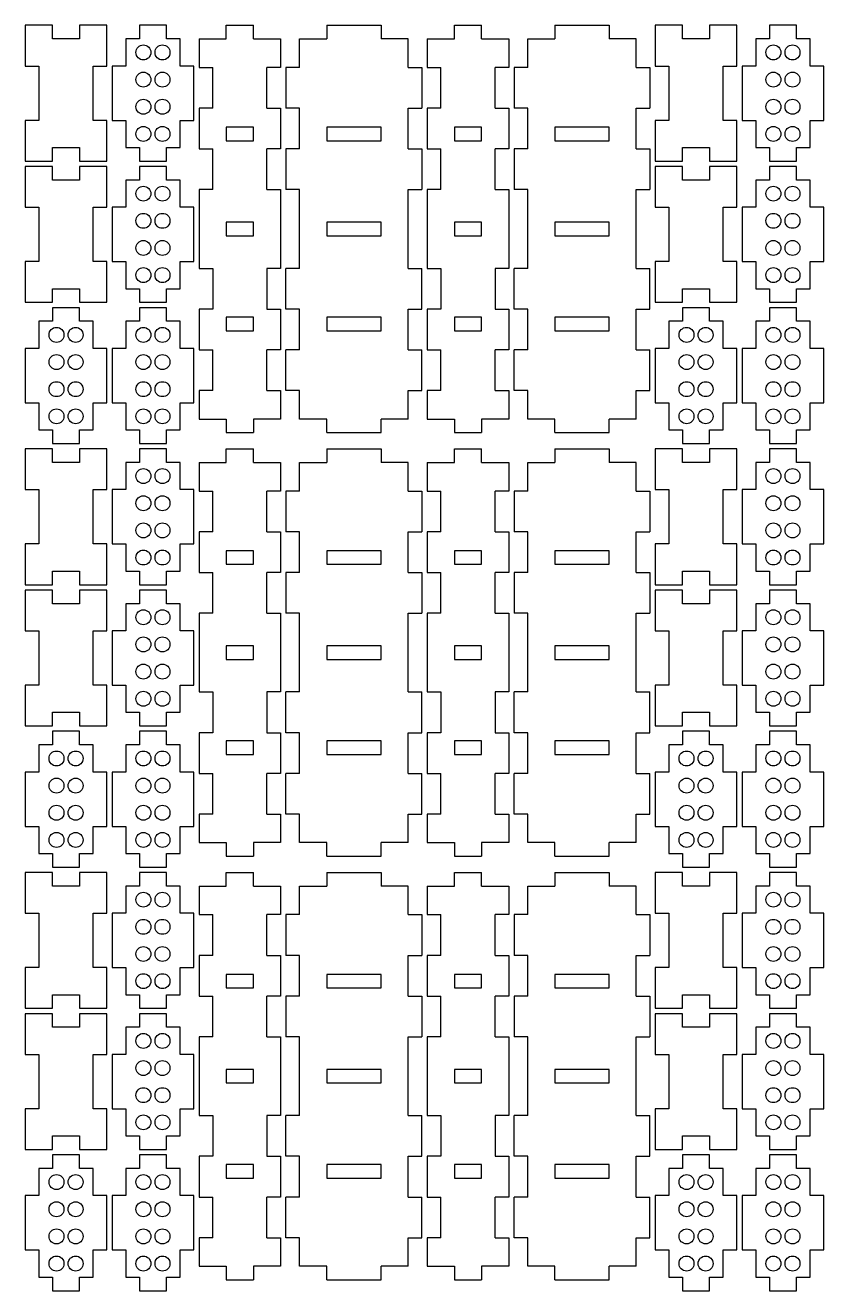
# Model space of a CAD drawing. Header units: millimetres. Extents: x -207 to 951, y -904 to 30.
# Drawn here: x 656.8 to 950.8, y -904.5 to -438.5 of the extents above; entities that cross this region are included whole.
import ezdxf

# ---------------------------------------------------------------- set-up
doc = ezdxf.new("R2010")
doc.units = ezdxf.units.MM

msp = doc.modelspace()

# ---------------------------------------------------------------- linework, layer by layer
at = {"color": 7, "linetype": 'Continuous', "lineweight": 25}
for p, q in [((666.78, -438.5), (656.78, -438.5)), ((656.78, -438.5), (656.78, -453.5)), ((666.78, -443.5), (666.78, -438.5)), ((686.78, -438.5), (676.78, -438.5)), ((676.78, -438.5), (676.78, -443.5)), ((686.78, -453.5), (686.78, -438.5)), ((698.78, -438.5), (698.78, -443.5)), ((708.78, -438.5), (698.78, -438.5)), ((708.78, -443.5), (708.78, -438.5)), ((730.78, -443.5), (730.78, -438.5)), ((730.78, -438.5), (740.78, -438.5)), ((740.78, -443.5), (740.78, -438.5)), ((767.78, -438.5), (767.78, -443.5)), ((767.78, -438.5), (787.78, -438.5)), ((787.78, -438.5), (787.78, -443.5)), ((814.78, -443.5), (814.78, -438.5)), ((814.78, -438.5), (824.78, -438.5)), ((824.78, -443.5), (824.78, -438.5)), ((851.78, -438.5), (851.78, -443.5)), ((851.78, -438.5), (871.78, -438.5)), ((871.78, -438.5), (871.78, -443.5)), ((898.78, -438.5), (888.78, -438.5)), ((888.78, -438.5), (888.78, -453.5)), ((898.78, -443.5), (898.78, -438.5)), ((908.78, -438.5), (908.78, -443.5)), ((918.78, -438.5), (908.78, -438.5)), ((918.78, -453.5), (918.78, -438.5)), ((940.78, -438.5), (930.78, -438.5)), ((930.78, -438.5), (930.78, -443.5)), ((940.78, -443.5), (940.78, -438.5)), ((676.78, -443.5), (666.78, -443.5)), ((693.78, -443.5), (693.78, -453.5)), ((698.78, -443.5), (693.78, -443.5)), ((713.78, -443.5), (708.78, -443.5)), ((713.78, -453.5), (713.78, -443.5)), ((720.78, -443.5), (720.78, -454)), ((720.78, -443.5), (730.78, -443.5)), ((740.78, -443.5), (750.78, -443.5)), ((750.78, -443.5), (750.78, -454)), ((757.78, -454), (757.78, -443.5)), ((757.78, -443.5), (767.78, -443.5)), ((797.78, -443.5), (787.78, -443.5)), ((797.78, -454), (797.78, -443.5)), ((804.78, -443.5), (804.78, -454)), ((804.78, -443.5), (814.78, -443.5)), ((824.78, -443.5), (834.78, -443.5)), ((834.78, -443.5), (834.78, -454)), ((841.78, -454), (841.78, -443.5)), ((841.78, -443.5), (851.78, -443.5)), ((881.78, -443.5), (871.78, -443.5)), ((881.78, -454), (881.78, -443.5)), ((908.78, -443.5), (898.78, -443.5)), ((930.78, -443.5), (925.78, -443.5)), ((925.78, -443.5), (925.78, -453.5)), ((945.78, -443.5), (940.78, -443.5)), ((945.78, -453.5), (945.78, -443.5)), ((656.78, -453.5), (661.78, -453.5)), ((661.78, -453.5), (661.78, -473.5)), ((681.78, -473.5), (681.78, -453.5)), ((681.78, -453.5), (686.78, -453.5)), ((688.78, -453.5), (688.78, -473.5)), ((693.78, -453.5), (688.78, -453.5)), ((718.78, -453.5), (713.78, -453.5)), ((718.78, -473.5), (718.78, -453.5)), ((720.78, -454), (725.78, -454)), ((725.78, -469), (725.78, -454)), ((750.78, -454), (745.78, -454)), ((745.78, -469), (745.78, -454)), ((752.78, -454), (752.78, -469)), ((757.78, -454), (752.78, -454)), ((797.78, -454), (802.78, -454)), ((802.78, -454), (802.78, -469)), ((804.78, -454), (809.78, -454)), ((809.78, -469), (809.78, -454)), ((834.78, -454), (829.78, -454)), ((829.78, -469), (829.78, -454)), ((836.78, -454), (836.78, -469)), ((841.78, -454), (836.78, -454)), ((881.78, -454), (886.78, -454)), ((886.78, -454), (886.78, -469)), ((888.78, -453.5), (893.78, -453.5)), ((893.78, -453.5), (893.78, -473.5)), ((913.78, -453.5), (918.78, -453.5)), ((913.78, -473.5), (913.78, -453.5)), ((925.78, -453.5), (920.78, -453.5)), ((920.78, -453.5), (920.78, -473.5)), ((950.78, -453.5), (945.78, -453.5)), ((950.78, -473.5), (950.78, -453.5)), ((720.78, -469), (720.78, -484)), ((725.78, -469), (720.78, -469)), ((745.78, -469), (750.78, -469)), ((750.78, -469), (750.78, -484)), ((757.78, -469), (752.78, -469)), ((757.78, -484), (757.78, -469)), ((797.78, -469), (802.78, -469)), ((797.78, -484), (797.78, -469)), ((804.78, -469), (804.78, -484)), ((809.78, -469), (804.78, -469)), ((829.78, -469), (834.78, -469)), ((834.78, -469), (834.78, -484)), ((841.78, -469), (836.78, -469)), ((841.78, -484), (841.78, -469)), ((881.78, -469), (886.78, -469)), ((881.78, -484), (881.78, -469)), ((661.78, -473.5), (656.78, -473.5)), ((656.78, -473.5), (656.78, -488.5)), ((686.78, -473.5), (681.78, -473.5)), ((686.78, -488.5), (686.78, -473.5)), ((688.78, -473.5), (693.78, -473.5)), ((693.78, -473.5), (693.78, -483.5)), ((713.78, -483.5), (713.78, -473.5)), ((713.78, -473.5), (718.78, -473.5)), ((888.78, -473.5), (888.78, -488.5)), ((893.78, -473.5), (888.78, -473.5)), ((918.78, -473.5), (913.78, -473.5)), ((918.78, -488.5), (918.78, -473.5)), ((920.78, -473.5), (925.78, -473.5)), ((925.78, -473.5), (925.78, -483.5)), ((945.78, -473.5), (950.78, -473.5)), ((945.78, -483.5), (945.78, -473.5)), ((740.78, -476), (730.78, -476)), ((730.78, -476), (730.78, -481)), ((740.78, -481), (740.78, -476)), ((787.78, -476), (767.78, -476)), ((767.78, -476), (767.78, -481)), ((787.78, -481), (787.78, -476)), ((824.78, -476), (814.78, -476)), ((814.78, -476), (814.78, -481)), ((824.78, -481), (824.78, -476)), ((871.78, -476), (851.78, -476)), ((851.78, -476), (851.78, -481)), ((871.78, -481), (871.78, -476)), ((666.78, -488.5), (666.78, -483.5)), ((666.78, -483.5), (676.78, -483.5)), ((676.78, -483.5), (676.78, -488.5)), ((693.78, -483.5), (698.78, -483.5)), ((698.78, -483.5), (698.78, -488.5)), ((708.78, -488.5), (708.78, -483.5)), ((708.78, -483.5), (713.78, -483.5)), ((720.78, -484), (725.78, -484)), ((725.78, -499), (725.78, -484)), ((730.78, -481), (740.78, -481)), ((750.78, -484), (745.78, -484)), ((745.78, -499), (745.78, -484)), ((752.78, -484), (752.78, -499)), ((757.78, -484), (752.78, -484)), ((767.78, -481), (787.78, -481)), ((797.78, -484), (802.78, -484)), ((802.78, -484), (802.78, -499)), ((804.78, -484), (809.78, -484)), ((809.78, -499), (809.78, -484)), ((814.78, -481), (824.78, -481)), ((834.78, -484), (829.78, -484)), ((829.78, -499), (829.78, -484)), ((836.78, -484), (836.78, -499)), ((841.78, -484), (836.78, -484)), ((851.78, -481), (871.78, -481)), ((881.78, -484), (886.78, -484)), ((886.78, -484), (886.78, -499)), ((898.78, -483.5), (908.78, -483.5)), ((898.78, -488.5), (898.78, -483.5)), ((908.78, -483.5), (908.78, -488.5)), ((925.78, -483.5), (930.78, -483.5)), ((930.78, -483.5), (930.78, -488.5)), ((940.78, -488.5), (940.78, -483.5)), ((940.78, -483.5), (945.78, -483.5)), ((656.78, -488.5), (666.78, -488.5)), ((676.78, -488.5), (686.78, -488.5)), ((698.78, -488.5), (708.78, -488.5)), ((888.78, -488.5), (898.78, -488.5)), ((908.78, -488.5), (918.78, -488.5)), ((930.78, -488.5), (940.78, -488.5)), ((666.78, -490.5), (656.78, -490.5)), ((656.78, -490.5), (656.78, -505.5)), ((666.78, -495.5), (666.78, -490.5)), ((676.78, -490.5), (676.78, -495.5)), ((686.78, -490.5), (676.78, -490.5)), ((686.78, -505.5), (686.78, -490.5)), ((698.78, -490.5), (698.78, -495.5)), ((708.78, -490.5), (698.78, -490.5)), ((708.78, -495.5), (708.78, -490.5)), ((898.78, -490.5), (888.78, -490.5)), ((888.78, -490.5), (888.78, -505.5)), ((898.78, -495.5), (898.78, -490.5)), ((908.78, -490.5), (908.78, -495.5)), ((918.78, -490.5), (908.78, -490.5)), ((918.78, -505.5), (918.78, -490.5)), ((930.78, -490.5), (930.78, -495.5)), ((940.78, -490.5), (930.78, -490.5)), ((940.78, -495.5), (940.78, -490.5)), ((676.78, -495.5), (666.78, -495.5)), ((693.78, -495.5), (693.78, -505.5)), ((698.78, -495.5), (693.78, -495.5)), ((713.78, -495.5), (708.78, -495.5)), ((713.78, -505.5), (713.78, -495.5)), ((908.78, -495.5), (898.78, -495.5)), ((925.78, -495.5), (925.78, -505.5)), ((930.78, -495.5), (925.78, -495.5)), ((945.78, -495.5), (940.78, -495.5)), ((945.78, -505.5), (945.78, -495.5)), ((720.78, -499), (720.78, -528)), ((725.78, -499), (720.78, -499)), ((745.78, -499), (750.78, -499)), ((750.78, -499), (750.78, -528)), ((757.78, -499), (752.78, -499)), ((757.78, -528), (757.78, -499)), ((797.78, -499), (802.78, -499)), ((797.78, -528), (797.78, -499)), ((804.78, -499), (804.78, -528)), ((809.78, -499), (804.78, -499)), ((829.78, -499), (834.78, -499)), ((834.78, -499), (834.78, -528)), ((841.78, -499), (836.78, -499)), ((841.78, -528), (841.78, -499)), ((881.78, -499), (886.78, -499)), ((881.78, -528), (881.78, -499)), ((656.78, -505.5), (661.78, -505.5)), ((661.78, -505.5), (661.78, -525.5)), ((681.78, -505.5), (686.78, -505.5)), ((681.78, -525.5), (681.78, -505.5)), ((688.78, -505.5), (688.78, -525.5)), ((693.78, -505.5), (688.78, -505.5)), ((718.78, -505.5), (713.78, -505.5)), ((718.78, -525.5), (718.78, -505.5)), ((888.78, -505.5), (893.78, -505.5)), ((893.78, -505.5), (893.78, -525.5)), ((913.78, -525.5), (913.78, -505.5)), ((913.78, -505.5), (918.78, -505.5)), ((920.78, -505.5), (920.78, -525.5)), ((925.78, -505.5), (920.78, -505.5)), ((950.78, -505.5), (945.78, -505.5)), ((950.78, -525.5), (950.78, -505.5)), ((740.78, -511), (730.78, -511)), ((730.78, -511), (730.78, -516)), ((740.78, -516), (740.78, -511)), ((787.78, -511), (767.78, -511)), ((767.78, -511), (767.78, -516)), ((787.78, -516), (787.78, -511)), ((824.78, -511), (814.78, -511)), ((814.78, -511), (814.78, -516)), ((824.78, -516), (824.78, -511)), ((871.78, -511), (851.78, -511)), ((851.78, -511), (851.78, -516)), ((871.78, -516), (871.78, -511)), ((730.78, -516), (740.78, -516)), ((767.78, -516), (787.78, -516)), ((814.78, -516), (824.78, -516)), ((851.78, -516), (871.78, -516)), ((656.78, -525.5), (656.78, -540.5)), ((661.78, -525.5), (656.78, -525.5)), ((686.78, -525.5), (681.78, -525.5)), ((686.78, -540.5), (686.78, -525.5)), ((688.78, -525.5), (693.78, -525.5)), ((693.78, -525.5), (693.78, -535.5)), ((713.78, -525.5), (718.78, -525.5)), ((713.78, -535.5), (713.78, -525.5)), ((893.78, -525.5), (888.78, -525.5)), ((888.78, -525.5), (888.78, -540.5)), ((918.78, -525.5), (913.78, -525.5)), ((918.78, -540.5), (918.78, -525.5)), ((920.78, -525.5), (925.78, -525.5)), ((925.78, -525.5), (925.78, -535.5)), ((945.78, -525.5), (950.78, -525.5)), ((945.78, -535.5), (945.78, -525.5)), ((720.78, -528), (725.78, -528)), ((725.78, -528), (725.78, -543)), ((750.78, -528), (745.78, -528)), ((745.78, -528), (745.78, -543)), ((752.78, -543), (752.78, -528)), ((757.78, -528), (752.78, -528)), ((797.78, -528), (802.78, -528)), ((802.78, -543), (802.78, -528)), ((804.78, -528), (809.78, -528)), ((809.78, -528), (809.78, -543)), ((834.78, -528), (829.78, -528)), ((829.78, -528), (829.78, -543)), ((836.78, -543), (836.78, -528)), ((841.78, -528), (836.78, -528)), ((881.78, -528), (886.78, -528)), ((886.78, -543), (886.78, -528)), ((666.78, -535.5), (676.78, -535.5)), ((666.78, -540.5), (666.78, -535.5)), ((676.78, -535.5), (676.78, -540.5)), ((693.78, -535.5), (698.78, -535.5)), ((698.78, -535.5), (698.78, -540.5)), ((708.78, -535.5), (713.78, -535.5)), ((708.78, -540.5), (708.78, -535.5)), ((898.78, -540.5), (898.78, -535.5)), ((898.78, -535.5), (908.78, -535.5)), ((908.78, -535.5), (908.78, -540.5)), ((925.78, -535.5), (930.78, -535.5)), ((930.78, -535.5), (930.78, -540.5)), ((940.78, -535.5), (945.78, -535.5)), ((940.78, -540.5), (940.78, -535.5)), ((656.78, -540.5), (666.78, -540.5)), ((676.78, -540.5), (686.78, -540.5)), ((698.78, -540.5), (708.78, -540.5)), ((888.78, -540.5), (898.78, -540.5)), ((908.78, -540.5), (918.78, -540.5)), ((930.78, -540.5), (940.78, -540.5)), ((666.78, -542.5), (666.78, -547.5)), ((676.78, -542.5), (666.78, -542.5)), ((676.78, -547.5), (676.78, -542.5)), ((708.78, -542.5), (698.78, -542.5)), ((698.78, -542.5), (698.78, -547.5)), ((708.78, -547.5), (708.78, -542.5)), ((720.78, -543), (720.78, -558)), ((725.78, -543), (720.78, -543)), ((745.78, -543), (750.78, -543)), ((750.78, -543), (750.78, -558)), ((757.78, -543), (752.78, -543)), ((757.78, -558), (757.78, -543)), ((797.78, -543), (802.78, -543)), ((797.78, -558), (797.78, -543)), ((804.78, -543), (804.78, -558)), ((809.78, -543), (804.78, -543)), ((829.78, -543), (834.78, -543)), ((834.78, -543), (834.78, -558)), ((841.78, -543), (836.78, -543)), ((841.78, -558), (841.78, -543)), ((881.78, -543), (886.78, -543)), ((881.78, -558), (881.78, -543)), ((908.78, -542.5), (898.78, -542.5)), ((898.78, -542.5), (898.78, -547.5)), ((908.78, -547.5), (908.78, -542.5)), ((930.78, -542.5), (930.78, -547.5)), ((940.78, -542.5), (930.78, -542.5)), ((940.78, -547.5), (940.78, -542.5)), ((661.78, -547.5), (661.78, -557.5)), ((666.78, -547.5), (661.78, -547.5)), ((681.78, -547.5), (676.78, -547.5)), ((681.78, -557.5), (681.78, -547.5)), ((693.78, -547.5), (693.78, -557.5)), ((698.78, -547.5), (693.78, -547.5)), ((713.78, -547.5), (708.78, -547.5)), ((713.78, -557.5), (713.78, -547.5)), ((740.78, -546), (730.78, -546)), ((730.78, -546), (730.78, -551)), ((740.78, -551), (740.78, -546)), ((787.78, -546), (767.78, -546)), ((767.78, -546), (767.78, -551)), ((787.78, -551), (787.78, -546)), ((824.78, -546), (814.78, -546)), ((814.78, -546), (814.78, -551)), ((824.78, -551), (824.78, -546)), ((871.78, -546), (851.78, -546)), ((851.78, -546), (851.78, -551)), ((871.78, -551), (871.78, -546)), ((893.78, -547.5), (893.78, -557.5)), ((898.78, -547.5), (893.78, -547.5)), ((913.78, -547.5), (908.78, -547.5)), ((913.78, -557.5), (913.78, -547.5)), ((930.78, -547.5), (925.78, -547.5)), ((925.78, -547.5), (925.78, -557.5)), ((945.78, -547.5), (940.78, -547.5)), ((945.78, -557.5), (945.78, -547.5)), ((730.78, -551), (740.78, -551)), ((767.78, -551), (787.78, -551)), ((814.78, -551), (824.78, -551)), ((851.78, -551), (871.78, -551)), ((656.78, -557.5), (656.78, -577.5)), ((661.78, -557.5), (656.78, -557.5)), ((686.78, -557.5), (681.78, -557.5)), ((686.78, -577.5), (686.78, -557.5)), ((693.78, -557.5), (688.78, -557.5)), ((688.78, -557.5), (688.78, -577.5)), ((718.78, -557.5), (713.78, -557.5)), ((718.78, -577.5), (718.78, -557.5)), ((720.78, -558), (725.78, -558)), ((725.78, -573), (725.78, -558)), ((750.78, -558), (745.78, -558)), ((745.78, -573), (745.78, -558)), ((752.78, -573), (752.78, -558)), ((757.78, -558), (752.78, -558)), ((797.78, -558), (802.78, -558)), ((802.78, -573), (802.78, -558)), ((804.78, -558), (809.78, -558)), ((809.78, -573), (809.78, -558)), ((834.78, -558), (829.78, -558)), ((829.78, -573), (829.78, -558)), ((836.78, -573), (836.78, -558)), ((841.78, -558), (836.78, -558)), ((881.78, -558), (886.78, -558)), ((886.78, -573), (886.78, -558)), ((888.78, -557.5), (888.78, -577.5)), ((893.78, -557.5), (888.78, -557.5)), ((918.78, -557.5), (913.78, -557.5)), ((918.78, -577.5), (918.78, -557.5)), ((920.78, -557.5), (920.78, -577.5)), ((925.78, -557.5), (920.78, -557.5)), ((950.78, -557.5), (945.78, -557.5)), ((950.78, -577.5), (950.78, -557.5)), ((720.78, -573), (720.78, -583.5)), ((725.78, -573), (720.78, -573)), ((745.78, -573), (750.78, -573)), ((750.78, -573), (750.78, -583.5)), ((757.78, -573), (752.78, -573)), ((757.78, -583.5), (757.78, -573)), ((797.78, -573), (802.78, -573)), ((797.78, -583.5), (797.78, -573)), ((804.78, -573), (804.78, -583.5)), ((809.78, -573), (804.78, -573)), ((829.78, -573), (834.78, -573)), ((834.78, -573), (834.78, -583.5)), ((841.78, -573), (836.78, -573)), ((841.78, -583.5), (841.78, -573)), ((881.78, -573), (886.78, -573)), ((881.78, -583.5), (881.78, -573)), ((656.78, -577.5), (661.78, -577.5)), ((661.78, -577.5), (661.78, -587.5)), ((681.78, -577.5), (686.78, -577.5)), ((681.78, -587.5), (681.78, -577.5)), ((688.78, -577.5), (693.78, -577.5)), ((693.78, -577.5), (693.78, -587.5)), ((713.78, -587.5), (713.78, -577.5)), ((713.78, -577.5), (718.78, -577.5)), ((888.78, -577.5), (893.78, -577.5)), ((893.78, -577.5), (893.78, -587.5)), ((913.78, -577.5), (918.78, -577.5)), ((913.78, -587.5), (913.78, -577.5)), ((920.78, -577.5), (925.78, -577.5)), ((925.78, -577.5), (925.78, -587.5)), ((945.78, -577.5), (950.78, -577.5)), ((945.78, -587.5), (945.78, -577.5)), ((720.78, -583.5), (730.78, -583.5)), ((730.78, -583.5), (730.78, -588.5)), ((750.78, -583.5), (740.78, -583.5)), ((740.78, -583.5), (740.78, -588.5)), ((767.78, -583.5), (757.78, -583.5)), ((767.78, -588.5), (767.78, -583.5)), ((797.78, -583.5), (787.78, -583.5)), ((787.78, -588.5), (787.78, -583.5)), ((804.78, -583.5), (814.78, -583.5)), ((814.78, -583.5), (814.78, -588.5)), ((834.78, -583.5), (824.78, -583.5)), ((824.78, -583.5), (824.78, -588.5)), ((851.78, -583.5), (841.78, -583.5)), ((851.78, -588.5), (851.78, -583.5)), ((881.78, -583.5), (871.78, -583.5)), ((871.78, -588.5), (871.78, -583.5)), ((661.78, -587.5), (666.78, -587.5)), ((666.78, -587.5), (666.78, -592.5)), ((676.78, -587.5), (681.78, -587.5)), ((676.78, -592.5), (676.78, -587.5)), ((693.78, -587.5), (698.78, -587.5)), ((698.78, -587.5), (698.78, -592.5)), ((708.78, -592.5), (708.78, -587.5)), ((708.78, -587.5), (713.78, -587.5)), ((730.78, -588.5), (740.78, -588.5)), ((767.78, -588.5), (787.78, -588.5)), ((814.78, -588.5), (824.78, -588.5)), ((851.78, -588.5), (871.78, -588.5)), ((893.78, -587.5), (898.78, -587.5)), ((898.78, -587.5), (898.78, -592.5)), ((908.78, -592.5), (908.78, -587.5)), ((908.78, -587.5), (913.78, -587.5)), ((925.78, -587.5), (930.78, -587.5)), ((930.78, -587.5), (930.78, -592.5)), ((940.78, -587.5), (945.78, -587.5)), ((940.78, -592.5), (940.78, -587.5)), ((666.78, -594.5), (656.78, -594.5)), ((656.78, -594.5), (656.78, -609.5)), ((666.78, -592.5), (676.78, -592.5)), ((666.78, -599.5), (666.78, -594.5)), ((676.78, -594.5), (676.78, -599.5)), ((686.78, -594.5), (676.78, -594.5)), ((686.78, -609.5), (686.78, -594.5)), ((698.78, -592.5), (708.78, -592.5)), ((708.78, -594.5), (698.78, -594.5)), ((698.78, -594.5), (698.78, -599.5)), ((708.78, -599.5), (708.78, -594.5)), ((730.78, -599.5), (730.78, -594.5)), ((730.78, -594.5), (740.78, -594.5)), ((740.78, -599.5), (740.78, -594.5)), ((767.78, -594.5), (767.78, -599.5)), ((767.78, -594.5), (787.78, -594.5)), ((787.78, -594.5), (787.78, -599.5)), ((814.78, -599.5), (814.78, -594.5)), ((814.78, -594.5), (824.78, -594.5)), ((824.78, -599.5), (824.78, -594.5)), ((851.78, -594.5), (851.78, -599.5)), ((851.78, -594.5), (871.78, -594.5)), ((871.78, -594.5), (871.78, -599.5)), ((888.78, -594.5), (888.78, -609.5)), ((898.78, -594.5), (888.78, -594.5)), ((898.78, -592.5), (908.78, -592.5)), ((898.78, -599.5), (898.78, -594.5)), ((918.78, -594.5), (908.78, -594.5)), ((908.78, -594.5), (908.78, -599.5)), ((918.78, -609.5), (918.78, -594.5)), ((930.78, -592.5), (940.78, -592.5)), ((930.78, -594.5), (930.78, -599.5)), ((940.78, -594.5), (930.78, -594.5)), ((940.78, -599.5), (940.78, -594.5)), ((676.78, -599.5), (666.78, -599.5)), ((693.78, -599.5), (693.78, -609.5)), ((698.78, -599.5), (693.78, -599.5)), ((713.78, -599.5), (708.78, -599.5)), ((713.78, -609.5), (713.78, -599.5)), ((720.78, -599.5), (720.78, -610)), ((720.78, -599.5), (730.78, -599.5)), ((740.78, -599.5), (750.78, -599.5)), ((750.78, -599.5), (750.78, -610)), ((757.78, -610), (757.78, -599.5)), ((757.78, -599.5), (767.78, -599.5)), ((797.78, -599.5), (787.78, -599.5)), ((797.78, -610), (797.78, -599.5)), ((804.78, -599.5), (804.78, -610)), ((804.78, -599.5), (814.78, -599.5)), ((824.78, -599.5), (834.78, -599.5)), ((834.78, -599.5), (834.78, -610)), ((841.78, -610), (841.78, -599.5)), ((841.78, -599.5), (851.78, -599.5)), ((881.78, -599.5), (871.78, -599.5)), ((881.78, -610), (881.78, -599.5)), ((908.78, -599.5), (898.78, -599.5)), ((925.78, -599.5), (925.78, -609.5)), ((930.78, -599.5), (925.78, -599.5)), ((945.78, -599.5), (940.78, -599.5)), ((945.78, -609.5), (945.78, -599.5)), ((656.78, -609.5), (661.78, -609.5)), ((661.78, -609.5), (661.78, -629.5)), ((681.78, -609.5), (686.78, -609.5)), ((681.78, -629.5), (681.78, -609.5)), ((693.78, -609.5), (688.78, -609.5)), ((688.78, -609.5), (688.78, -629.5)), ((718.78, -609.5), (713.78, -609.5)), ((718.78, -629.5), (718.78, -609.5)), ((720.78, -610), (725.78, -610)), ((725.78, -625), (725.78, -610)), ((750.78, -610), (745.78, -610)), ((745.78, -625), (745.78, -610)), ((752.78, -610), (752.78, -625)), ((757.78, -610), (752.78, -610)), ((797.78, -610), (802.78, -610)), ((802.78, -610), (802.78, -625)), ((804.78, -610), (809.78, -610)), ((809.78, -625), (809.78, -610)), ((834.78, -610), (829.78, -610)), ((829.78, -625), (829.78, -610)), ((836.78, -610), (836.78, -625)), ((841.78, -610), (836.78, -610)), ((881.78, -610), (886.78, -610)), ((886.78, -610), (886.78, -625)), ((888.78, -609.5), (893.78, -609.5)), ((893.78, -609.5), (893.78, -629.5)), ((913.78, -609.5), (918.78, -609.5)), ((913.78, -629.5), (913.78, -609.5)), ((920.78, -609.5), (920.78, -629.5)), ((925.78, -609.5), (920.78, -609.5)), ((950.78, -609.5), (945.78, -609.5)), ((950.78, -629.5), (950.78, -609.5)), ((720.78, -625), (720.78, -640)), ((725.78, -625), (720.78, -625)), ((745.78, -625), (750.78, -625)), ((750.78, -625), (750.78, -640)), ((757.78, -625), (752.78, -625)), ((757.78, -640), (757.78, -625)), ((797.78, -625), (802.78, -625)), ((797.78, -640), (797.78, -625)), ((804.78, -625), (804.78, -640)), ((809.78, -625), (804.78, -625)), ((829.78, -625), (834.78, -625)), ((834.78, -625), (834.78, -640)), ((841.78, -625), (836.78, -625)), ((841.78, -640), (841.78, -625)), ((881.78, -625), (886.78, -625)), ((881.78, -640), (881.78, -625)), ((661.78, -629.5), (656.78, -629.5)), ((656.78, -629.5), (656.78, -644.5)), ((686.78, -629.5), (681.78, -629.5)), ((686.78, -644.5), (686.78, -629.5)), ((688.78, -629.5), (693.78, -629.5)), ((693.78, -629.5), (693.78, -639.5)), ((713.78, -629.5), (718.78, -629.5)), ((713.78, -639.5), (713.78, -629.5)), ((740.78, -632), (730.78, -632)), ((730.78, -632), (730.78, -637)), ((740.78, -637), (740.78, -632)), ((787.78, -632), (767.78, -632)), ((767.78, -632), (767.78, -637)), ((787.78, -637), (787.78, -632)), ((824.78, -632), (814.78, -632)), ((814.78, -632), (814.78, -637)), ((824.78, -637), (824.78, -632)), ((871.78, -632), (851.78, -632)), ((851.78, -632), (851.78, -637)), ((871.78, -637), (871.78, -632)), ((893.78, -629.5), (888.78, -629.5)), ((888.78, -629.5), (888.78, -644.5)), ((918.78, -629.5), (913.78, -629.5)), ((918.78, -644.5), (918.78, -629.5)), ((920.78, -629.5), (925.78, -629.5)), ((925.78, -629.5), (925.78, -639.5)), ((945.78, -639.5), (945.78, -629.5)), ((945.78, -629.5), (950.78, -629.5)), ((730.78, -637), (740.78, -637)), ((767.78, -637), (787.78, -637)), ((814.78, -637), (824.78, -637)), ((851.78, -637), (871.78, -637)), ((666.78, -639.5), (676.78, -639.5)), ((666.78, -644.5), (666.78, -639.5)), ((676.78, -639.5), (676.78, -644.5)), ((693.78, -639.5), (698.78, -639.5)), ((698.78, -639.5), (698.78, -644.5)), ((708.78, -644.5), (708.78, -639.5)), ((708.78, -639.5), (713.78, -639.5)), ((720.78, -640), (725.78, -640)), ((725.78, -655), (725.78, -640)), ((750.78, -640), (745.78, -640)), ((745.78, -655), (745.78, -640)), ((752.78, -640), (752.78, -655)), ((757.78, -640), (752.78, -640)), ((797.78, -640), (802.78, -640)), ((802.78, -640), (802.78, -655)), ((804.78, -640), (809.78, -640)), ((809.78, -655), (809.78, -640)), ((834.78, -640), (829.78, -640)), ((829.78, -655), (829.78, -640)), ((836.78, -640), (836.78, -655)), ((841.78, -640), (836.78, -640)), ((881.78, -640), (886.78, -640)), ((886.78, -640), (886.78, -655)), ((898.78, -639.5), (908.78, -639.5)), ((898.78, -644.5), (898.78, -639.5)), ((908.78, -639.5), (908.78, -644.5)), ((925.78, -639.5), (930.78, -639.5)), ((930.78, -639.5), (930.78, -644.5)), ((940.78, -639.5), (945.78, -639.5)), ((940.78, -644.5), (940.78, -639.5)), ((656.78, -644.5), (666.78, -644.5)), ((666.78, -646.5), (656.78, -646.5)), ((656.78, -646.5), (656.78, -661.5)), ((666.78, -651.5), (666.78, -646.5)), ((676.78, -644.5), (686.78, -644.5)), ((676.78, -646.5), (676.78, -651.5)), ((686.78, -646.5), (676.78, -646.5)), ((686.78, -661.5), (686.78, -646.5)), ((698.78, -644.5), (708.78, -644.5)), ((698.78, -646.5), (698.78, -651.5)), ((708.78, -646.5), (698.78, -646.5)), ((708.78, -651.5), (708.78, -646.5)), ((888.78, -644.5), (898.78, -644.5)), ((888.78, -646.5), (888.78, -661.5)), ((898.78, -646.5), (888.78, -646.5)), ((898.78, -651.5), (898.78, -646.5)), ((908.78, -644.5), (918.78, -644.5)), ((908.78, -646.5), (908.78, -651.5)), ((918.78, -646.5), (908.78, -646.5)), ((918.78, -661.5), (918.78, -646.5)), ((930.78, -644.5), (940.78, -644.5)), ((930.78, -646.5), (930.78, -651.5)), ((940.78, -646.5), (930.78, -646.5)), ((940.78, -651.5), (940.78, -646.5)), ((676.78, -651.5), (666.78, -651.5)), ((698.78, -651.5), (693.78, -651.5)), ((693.78, -651.5), (693.78, -661.5)), ((713.78, -651.5), (708.78, -651.5)), ((713.78, -661.5), (713.78, -651.5)), ((908.78, -651.5), (898.78, -651.5)), ((925.78, -651.5), (925.78, -661.5)), ((930.78, -651.5), (925.78, -651.5)), ((945.78, -651.5), (940.78, -651.5)), ((945.78, -661.5), (945.78, -651.5)), ((720.78, -655), (720.78, -684)), ((725.78, -655), (720.78, -655)), ((745.78, -655), (750.78, -655)), ((750.78, -655), (750.78, -684)), ((757.78, -655), (752.78, -655)), ((757.78, -684), (757.78, -655)), ((797.78, -655), (802.78, -655)), ((797.78, -684), (797.78, -655)), ((804.78, -655), (804.78, -684)), ((809.78, -655), (804.78, -655)), ((829.78, -655), (834.78, -655)), ((834.78, -655), (834.78, -684)), ((841.78, -655), (836.78, -655)), ((841.78, -684), (841.78, -655)), ((881.78, -655), (886.78, -655)), ((881.78, -684), (881.78, -655)), ((656.78, -661.5), (661.78, -661.5)), ((661.78, -661.5), (661.78, -681.5)), ((681.78, -661.5), (686.78, -661.5)), ((681.78, -681.5), (681.78, -661.5)), ((688.78, -661.5), (688.78, -681.5)), ((693.78, -661.5), (688.78, -661.5)), ((718.78, -661.5), (713.78, -661.5)), ((718.78, -681.5), (718.78, -661.5)), ((888.78, -661.5), (893.78, -661.5)), ((893.78, -661.5), (893.78, -681.5)), ((913.78, -661.5), (918.78, -661.5)), ((913.78, -681.5), (913.78, -661.5)), ((920.78, -661.5), (920.78, -681.5)), ((925.78, -661.5), (920.78, -661.5)), ((950.78, -661.5), (945.78, -661.5)), ((950.78, -681.5), (950.78, -661.5)), ((740.78, -667), (730.78, -667)), ((730.78, -667), (730.78, -672)), ((740.78, -672), (740.78, -667)), ((787.78, -667), (767.78, -667)), ((767.78, -667), (767.78, -672)), ((787.78, -672), (787.78, -667)), ((824.78, -667), (814.78, -667)), ((814.78, -667), (814.78, -672)), ((824.78, -672), (824.78, -667)), ((871.78, -667), (851.78, -667)), ((851.78, -667), (851.78, -672)), ((871.78, -672), (871.78, -667)), ((730.78, -672), (740.78, -672)), ((767.78, -672), (787.78, -672)), ((814.78, -672), (824.78, -672)), ((851.78, -672), (871.78, -672)), ((656.78, -681.5), (656.78, -696.5)), ((661.78, -681.5), (656.78, -681.5)), ((686.78, -681.5), (681.78, -681.5)), ((686.78, -696.5), (686.78, -681.5)), ((688.78, -681.5), (693.78, -681.5)), ((693.78, -681.5), (693.78, -691.5)), ((713.78, -681.5), (718.78, -681.5)), ((713.78, -691.5), (713.78, -681.5)), ((720.78, -684), (725.78, -684)), ((725.78, -684), (725.78, -699)), ((750.78, -684), (745.78, -684)), ((745.78, -684), (745.78, -699)), ((752.78, -699), (752.78, -684)), ((757.78, -684), (752.78, -684)), ((797.78, -684), (802.78, -684)), ((802.78, -699), (802.78, -684)), ((804.78, -684), (809.78, -684)), ((809.78, -684), (809.78, -699)), ((834.78, -684), (829.78, -684)), ((829.78, -684), (829.78, -699)), ((836.78, -699), (836.78, -684)), ((841.78, -684), (836.78, -684)), ((881.78, -684), (886.78, -684)), ((886.78, -699), (886.78, -684)), ((893.78, -681.5), (888.78, -681.5)), ((888.78, -681.5), (888.78, -696.5)), ((918.78, -681.5), (913.78, -681.5)), ((918.78, -696.5), (918.78, -681.5)), ((920.78, -681.5), (925.78, -681.5)), ((925.78, -681.5), (925.78, -691.5)), ((945.78, -691.5), (945.78, -681.5)), ((945.78, -681.5), (950.78, -681.5)), ((666.78, -691.5), (676.78, -691.5)), ((666.78, -696.5), (666.78, -691.5)), ((676.78, -691.5), (676.78, -696.5)), ((693.78, -691.5), (698.78, -691.5)), ((698.78, -691.5), (698.78, -696.5)), ((708.78, -691.5), (713.78, -691.5)), ((708.78, -696.5), (708.78, -691.5)), ((898.78, -691.5), (908.78, -691.5)), ((898.78, -696.5), (898.78, -691.5)), ((908.78, -691.5), (908.78, -696.5)), ((925.78, -691.5), (930.78, -691.5)), ((930.78, -691.5), (930.78, -696.5)), ((940.78, -691.5), (945.78, -691.5)), ((940.78, -696.5), (940.78, -691.5)), ((656.78, -696.5), (666.78, -696.5)), ((666.78, -698.5), (666.78, -703.5)), ((676.78, -698.5), (666.78, -698.5)), ((676.78, -696.5), (686.78, -696.5)), ((676.78, -703.5), (676.78, -698.5)), ((698.78, -696.5), (708.78, -696.5)), ((708.78, -698.5), (698.78, -698.5)), ((698.78, -698.5), (698.78, -703.5)), ((708.78, -703.5), (708.78, -698.5)), ((720.78, -699), (720.78, -714)), ((725.78, -699), (720.78, -699)), ((745.78, -699), (750.78, -699)), ((750.78, -699), (750.78, -714)), ((757.78, -699), (752.78, -699)), ((757.78, -714), (757.78, -699)), ((797.78, -699), (802.78, -699)), ((797.78, -714), (797.78, -699)), ((804.78, -699), (804.78, -714)), ((809.78, -699), (804.78, -699)), ((829.78, -699), (834.78, -699)), ((834.78, -699), (834.78, -714)), ((841.78, -699), (836.78, -699)), ((841.78, -714), (841.78, -699)), ((881.78, -699), (886.78, -699)), ((881.78, -714), (881.78, -699)), ((888.78, -696.5), (898.78, -696.5)), ((908.78, -698.5), (898.78, -698.5)), ((898.78, -698.5), (898.78, -703.5)), ((908.78, -696.5), (918.78, -696.5)), ((908.78, -703.5), (908.78, -698.5)), ((930.78, -696.5), (940.78, -696.5)), ((930.78, -698.5), (930.78, -703.5)), ((940.78, -698.5), (930.78, -698.5)), ((940.78, -703.5), (940.78, -698.5)), ((666.78, -703.5), (661.78, -703.5)), ((661.78, -703.5), (661.78, -713.5)), ((681.78, -703.5), (676.78, -703.5)), ((681.78, -713.5), (681.78, -703.5)), ((698.78, -703.5), (693.78, -703.5)), ((693.78, -703.5), (693.78, -713.5)), ((713.78, -703.5), (708.78, -703.5)), ((713.78, -713.5), (713.78, -703.5)), ((740.78, -702), (730.78, -702)), ((730.78, -702), (730.78, -707)), ((740.78, -707), (740.78, -702)), ((787.78, -702), (767.78, -702)), ((767.78, -702), (767.78, -707)), ((787.78, -707), (787.78, -702)), ((824.78, -702), (814.78, -702)), ((814.78, -702), (814.78, -707)), ((824.78, -707), (824.78, -702)), ((871.78, -702), (851.78, -702)), ((851.78, -702), (851.78, -707)), ((871.78, -707), (871.78, -702)), ((893.78, -703.5), (893.78, -713.5)), ((898.78, -703.5), (893.78, -703.5)), ((913.78, -703.5), (908.78, -703.5)), ((913.78, -713.5), (913.78, -703.5)), ((930.78, -703.5), (925.78, -703.5)), ((925.78, -703.5), (925.78, -713.5)), ((945.78, -703.5), (940.78, -703.5)), ((945.78, -713.5), (945.78, -703.5)), ((730.78, -707), (740.78, -707)), ((767.78, -707), (787.78, -707)), ((814.78, -707), (824.78, -707)), ((851.78, -707), (871.78, -707)), ((661.78, -713.5), (656.78, -713.5)), ((656.78, -713.5), (656.78, -733.5)), ((686.78, -713.5), (681.78, -713.5)), ((686.78, -733.5), (686.78, -713.5)), ((693.78, -713.5), (688.78, -713.5)), ((688.78, -713.5), (688.78, -733.5)), ((718.78, -713.5), (713.78, -713.5)), ((718.78, -733.5), (718.78, -713.5)), ((720.78, -714), (725.78, -714)), ((725.78, -729), (725.78, -714)), ((750.78, -714), (745.78, -714)), ((745.78, -729), (745.78, -714)), ((752.78, -729), (752.78, -714)), ((757.78, -714), (752.78, -714)), ((797.78, -714), (802.78, -714)), ((802.78, -729), (802.78, -714)), ((804.78, -714), (809.78, -714)), ((809.78, -729), (809.78, -714)), ((834.78, -714), (829.78, -714)), ((829.78, -729), (829.78, -714)), ((836.78, -729), (836.78, -714)), ((841.78, -714), (836.78, -714)), ((881.78, -714), (886.78, -714)), ((886.78, -729), (886.78, -714)), ((888.78, -713.5), (888.78, -733.5)), ((893.78, -713.5), (888.78, -713.5)), ((918.78, -713.5), (913.78, -713.5)), ((918.78, -733.5), (918.78, -713.5)), ((925.78, -713.5), (920.78, -713.5)), ((920.78, -713.5), (920.78, -733.5)), ((950.78, -713.5), (945.78, -713.5)), ((950.78, -733.5), (950.78, -713.5)), ((720.78, -729), (720.78, -739.5)), ((725.78, -729), (720.78, -729)), ((745.78, -729), (750.78, -729)), ((750.78, -729), (750.78, -739.5)), ((757.78, -729), (752.78, -729)), ((757.78, -739.5), (757.78, -729)), ((797.78, -729), (802.78, -729)), ((797.78, -739.5), (797.78, -729)), ((804.78, -729), (804.78, -739.5)), ((809.78, -729), (804.78, -729)), ((829.78, -729), (834.78, -729)), ((834.78, -729), (834.78, -739.5)), ((841.78, -729), (836.78, -729)), ((841.78, -739.5), (841.78, -729)), ((881.78, -729), (886.78, -729)), ((881.78, -739.5), (881.78, -729)), ((656.78, -733.5), (661.78, -733.5)), ((661.78, -733.5), (661.78, -743.5)), ((681.78, -733.5), (686.78, -733.5)), ((681.78, -743.5), (681.78, -733.5)), ((688.78, -733.5), (693.78, -733.5)), ((693.78, -733.5), (693.78, -743.5)), ((713.78, -733.5), (718.78, -733.5)), ((713.78, -743.5), (713.78, -733.5)), ((888.78, -733.5), (893.78, -733.5)), ((893.78, -733.5), (893.78, -743.5)), ((913.78, -733.5), (918.78, -733.5)), ((913.78, -743.5), (913.78, -733.5)), ((920.78, -733.5), (925.78, -733.5)), ((925.78, -733.5), (925.78, -743.5)), ((945.78, -743.5), (945.78, -733.5)), ((945.78, -733.5), (950.78, -733.5)), ((720.78, -739.5), (730.78, -739.5)), ((730.78, -739.5), (730.78, -744.5)), ((750.78, -739.5), (740.78, -739.5)), ((740.78, -739.5), (740.78, -744.5)), ((767.78, -739.5), (757.78, -739.5)), ((767.78, -744.5), (767.78, -739.5)), ((797.78, -739.5), (787.78, -739.5)), ((787.78, -744.5), (787.78, -739.5)), ((804.78, -739.5), (814.78, -739.5)), ((814.78, -739.5), (814.78, -744.5)), ((834.78, -739.5), (824.78, -739.5)), ((824.78, -739.5), (824.78, -744.5)), ((851.78, -739.5), (841.78, -739.5)), ((851.78, -744.5), (851.78, -739.5)), ((881.78, -739.5), (871.78, -739.5)), ((871.78, -744.5), (871.78, -739.5)), ((661.78, -743.5), (666.78, -743.5)), ((666.78, -743.5), (666.78, -748.5)), ((676.78, -748.5), (676.78, -743.5)), ((676.78, -743.5), (681.78, -743.5)), ((693.78, -743.5), (698.78, -743.5)), ((698.78, -743.5), (698.78, -748.5)), ((708.78, -748.5), (708.78, -743.5)), ((708.78, -743.5), (713.78, -743.5)), ((730.78, -744.5), (740.78, -744.5)), ((767.78, -744.5), (787.78, -744.5)), ((814.78, -744.5), (824.78, -744.5)), ((851.78, -744.5), (871.78, -744.5)), ((893.78, -743.5), (898.78, -743.5)), ((898.78, -743.5), (898.78, -748.5)), ((908.78, -748.5), (908.78, -743.5)), ((908.78, -743.5), (913.78, -743.5)), ((925.78, -743.5), (930.78, -743.5)), ((930.78, -743.5), (930.78, -748.5)), ((940.78, -743.5), (945.78, -743.5)), ((940.78, -748.5), (940.78, -743.5)), ((666.78, -748.5), (676.78, -748.5)), ((698.78, -748.5), (708.78, -748.5)), ((898.78, -748.5), (908.78, -748.5)), ((930.78, -748.5), (940.78, -748.5)), ((666.78, -750.5), (656.78, -750.5)), ((656.78, -750.5), (656.78, -765.5)), ((666.78, -755.5), (666.78, -750.5)), ((676.78, -750.5), (676.78, -755.5)), ((686.78, -750.5), (676.78, -750.5)), ((686.78, -765.5), (686.78, -750.5)), ((698.78, -750.5), (698.78, -755.5)), ((708.78, -750.5), (698.78, -750.5)), ((708.78, -755.5), (708.78, -750.5)), ((730.78, -755.5), (730.78, -750.5)), ((730.78, -750.5), (740.78, -750.5)), ((740.78, -755.5), (740.78, -750.5)), ((767.78, -750.5), (767.78, -755.5)), ((767.78, -750.5), (787.78, -750.5)), ((787.78, -750.5), (787.78, -755.5)), ((814.78, -755.5), (814.78, -750.5)), ((814.78, -750.5), (824.78, -750.5)), ((824.78, -755.5), (824.78, -750.5)), ((851.78, -750.5), (851.78, -755.5)), ((851.78, -750.5), (871.78, -750.5)), ((871.78, -750.5), (871.78, -755.5)), ((898.78, -750.5), (888.78, -750.5)), ((888.78, -750.5), (888.78, -765.5)), ((898.78, -755.5), (898.78, -750.5)), ((908.78, -750.5), (908.78, -755.5)), ((918.78, -750.5), (908.78, -750.5)), ((918.78, -765.5), (918.78, -750.5)), ((930.78, -750.5), (930.78, -755.5)), ((940.78, -750.5), (930.78, -750.5)), ((940.78, -755.5), (940.78, -750.5)), ((676.78, -755.5), (666.78, -755.5)), ((693.78, -755.5), (693.78, -765.5)), ((698.78, -755.5), (693.78, -755.5)), ((713.78, -755.5), (708.78, -755.5)), ((713.78, -765.5), (713.78, -755.5)), ((720.78, -755.5), (720.78, -766)), ((720.78, -755.5), (730.78, -755.5)), ((740.78, -755.5), (750.78, -755.5)), ((750.78, -755.5), (750.78, -766)), ((757.78, -766), (757.78, -755.5)), ((757.78, -755.5), (767.78, -755.5)), ((797.78, -755.5), (787.78, -755.5)), ((797.78, -766), (797.78, -755.5)), ((804.78, -755.5), (804.78, -766)), ((804.78, -755.5), (814.78, -755.5)), ((824.78, -755.5), (834.78, -755.5)), ((834.78, -755.5), (834.78, -766)), ((841.78, -766), (841.78, -755.5)), ((841.78, -755.5), (851.78, -755.5)), ((881.78, -755.5), (871.78, -755.5)), ((881.78, -766), (881.78, -755.5)), ((908.78, -755.5), (898.78, -755.5)), ((930.78, -755.5), (925.78, -755.5)), ((925.78, -755.5), (925.78, -765.5)), ((945.78, -755.5), (940.78, -755.5)), ((945.78, -765.5), (945.78, -755.5)), ((656.78, -765.5), (661.78, -765.5)), ((661.78, -765.5), (661.78, -785.5)), ((681.78, -785.5), (681.78, -765.5)), ((681.78, -765.5), (686.78, -765.5)), ((688.78, -765.5), (688.78, -785.5)), ((693.78, -765.5), (688.78, -765.5)), ((718.78, -765.5), (713.78, -765.5)), ((718.78, -785.5), (718.78, -765.5)), ((720.78, -766), (725.78, -766)), ((725.78, -781), (725.78, -766)), ((750.78, -766), (745.78, -766)), ((745.78, -781), (745.78, -766)), ((752.78, -766), (752.78, -781)), ((757.78, -766), (752.78, -766)), ((797.78, -766), (802.78, -766)), ((802.78, -766), (802.78, -781)), ((804.78, -766), (809.78, -766)), ((809.78, -781), (809.78, -766)), ((834.78, -766), (829.78, -766)), ((829.78, -781), (829.78, -766)), ((836.78, -766), (836.78, -781)), ((841.78, -766), (836.78, -766)), ((881.78, -766), (886.78, -766)), ((886.78, -766), (886.78, -781)), ((888.78, -765.5), (893.78, -765.5)), ((893.78, -765.5), (893.78, -785.5)), ((913.78, -765.5), (918.78, -765.5)), ((913.78, -785.5), (913.78, -765.5)), ((920.78, -765.5), (920.78, -785.5)), ((925.78, -765.5), (920.78, -765.5)), ((950.78, -765.5), (945.78, -765.5)), ((950.78, -785.5), (950.78, -765.5)), ((720.78, -781), (720.78, -796)), ((725.78, -781), (720.78, -781)), ((745.78, -781), (750.78, -781)), ((750.78, -781), (750.78, -796)), ((757.78, -781), (752.78, -781)), ((757.78, -796), (757.78, -781)), ((797.78, -781), (802.78, -781)), ((797.78, -796), (797.78, -781)), ((804.78, -781), (804.78, -796)), ((809.78, -781), (804.78, -781)), ((829.78, -781), (834.78, -781)), ((834.78, -781), (834.78, -796)), ((841.78, -781), (836.78, -781)), ((841.78, -796), (841.78, -781)), ((881.78, -781), (886.78, -781)), ((881.78, -796), (881.78, -781)), ((656.78, -785.5), (656.78, -800.5)), ((661.78, -785.5), (656.78, -785.5)), ((686.78, -785.5), (681.78, -785.5)), ((686.78, -800.5), (686.78, -785.5)), ((688.78, -785.5), (693.78, -785.5)), ((693.78, -785.5), (693.78, -795.5)), ((713.78, -785.5), (718.78, -785.5)), ((713.78, -795.5), (713.78, -785.5)), ((888.78, -785.5), (888.78, -800.5)), ((893.78, -785.5), (888.78, -785.5)), ((918.78, -785.5), (913.78, -785.5)), ((918.78, -800.5), (918.78, -785.5)), ((920.78, -785.5), (925.78, -785.5)), ((925.78, -785.5), (925.78, -795.5)), ((945.78, -795.5), (945.78, -785.5)), ((945.78, -785.5), (950.78, -785.5)), ((740.78, -788), (730.78, -788)), ((730.78, -788), (730.78, -793)), ((740.78, -793), (740.78, -788)), ((787.78, -788), (767.78, -788)), ((767.78, -788), (767.78, -793)), ((787.78, -793), (787.78, -788)), ((824.78, -788), (814.78, -788)), ((814.78, -788), (814.78, -793)), ((824.78, -793), (824.78, -788)), ((871.78, -788), (851.78, -788)), ((851.78, -788), (851.78, -793)), ((871.78, -793), (871.78, -788)), ((666.78, -800.5), (666.78, -795.5)), ((666.78, -795.5), (676.78, -795.5)), ((676.78, -795.5), (676.78, -800.5)), ((693.78, -795.5), (698.78, -795.5)), ((698.78, -795.5), (698.78, -800.5)), ((708.78, -795.5), (713.78, -795.5)), ((708.78, -800.5), (708.78, -795.5)), ((720.78, -796), (725.78, -796)), ((725.78, -811), (725.78, -796)), ((730.78, -793), (740.78, -793)), ((750.78, -796), (745.78, -796)), ((745.78, -811), (745.78, -796)), ((752.78, -796), (752.78, -811)), ((757.78, -796), (752.78, -796)), ((767.78, -793), (787.78, -793)), ((797.78, -796), (802.78, -796)), ((802.78, -796), (802.78, -811)), ((804.78, -796), (809.78, -796)), ((809.78, -811), (809.78, -796)), ((814.78, -793), (824.78, -793)), ((834.78, -796), (829.78, -796)), ((829.78, -811), (829.78, -796)), ((836.78, -796), (836.78, -811)), ((841.78, -796), (836.78, -796)), ((851.78, -793), (871.78, -793)), ((881.78, -796), (886.78, -796)), ((886.78, -796), (886.78, -811)), ((898.78, -800.5), (898.78, -795.5)), ((898.78, -795.5), (908.78, -795.5)), ((908.78, -795.5), (908.78, -800.5)), ((925.78, -795.5), (930.78, -795.5)), ((930.78, -795.5), (930.78, -800.5)), ((940.78, -800.5), (940.78, -795.5)), ((940.78, -795.5), (945.78, -795.5)), ((656.78, -800.5), (666.78, -800.5)), ((676.78, -800.5), (686.78, -800.5)), ((698.78, -800.5), (708.78, -800.5)), ((888.78, -800.5), (898.78, -800.5)), ((908.78, -800.5), (918.78, -800.5)), ((930.78, -800.5), (940.78, -800.5)), ((666.78, -802.5), (656.78, -802.5)), ((656.78, -802.5), (656.78, -817.5)), ((666.78, -807.5), (666.78, -802.5)), ((676.78, -802.5), (676.78, -807.5)), ((686.78, -802.5), (676.78, -802.5)), ((686.78, -817.5), (686.78, -802.5)), ((698.78, -802.5), (698.78, -807.5)), ((708.78, -802.5), (698.78, -802.5)), ((708.78, -807.5), (708.78, -802.5)), ((898.78, -802.5), (888.78, -802.5)), ((888.78, -802.5), (888.78, -817.5)), ((898.78, -807.5), (898.78, -802.5)), ((908.78, -802.5), (908.78, -807.5)), ((918.78, -802.5), (908.78, -802.5)), ((918.78, -817.5), (918.78, -802.5)), ((940.78, -802.5), (930.78, -802.5)), ((930.78, -802.5), (930.78, -807.5)), ((940.78, -807.5), (940.78, -802.5)), ((676.78, -807.5), (666.78, -807.5)), ((693.78, -807.5), (693.78, -817.5)), ((698.78, -807.5), (693.78, -807.5)), ((713.78, -807.5), (708.78, -807.5)), ((713.78, -817.5), (713.78, -807.5)), ((908.78, -807.5), (898.78, -807.5)), ((925.78, -807.5), (925.78, -817.5)), ((930.78, -807.5), (925.78, -807.5)), ((945.78, -807.5), (940.78, -807.5)), ((945.78, -817.5), (945.78, -807.5)), ((720.78, -811), (720.78, -840)), ((725.78, -811), (720.78, -811)), ((745.78, -811), (750.78, -811)), ((750.78, -811), (750.78, -840)), ((757.78, -811), (752.78, -811)), ((757.78, -840), (757.78, -811)), ((797.78, -811), (802.78, -811)), ((797.78, -840), (797.78, -811)), ((804.78, -811), (804.78, -840)), ((809.78, -811), (804.78, -811)), ((829.78, -811), (834.78, -811)), ((834.78, -811), (834.78, -840)), ((841.78, -811), (836.78, -811)), ((841.78, -840), (841.78, -811)), ((881.78, -811), (886.78, -811)), ((881.78, -840), (881.78, -811)), ((656.78, -817.5), (661.78, -817.5)), ((661.78, -817.5), (661.78, -837.5)), ((681.78, -817.5), (686.78, -817.5)), ((681.78, -837.5), (681.78, -817.5)), ((688.78, -817.5), (688.78, -837.5)), ((693.78, -817.5), (688.78, -817.5)), ((718.78, -817.5), (713.78, -817.5)), ((718.78, -837.5), (718.78, -817.5)), ((888.78, -817.5), (893.78, -817.5)), ((893.78, -817.5), (893.78, -837.5)), ((913.78, -817.5), (918.78, -817.5)), ((913.78, -837.5), (913.78, -817.5)), ((920.78, -817.5), (920.78, -837.5)), ((925.78, -817.5), (920.78, -817.5)), ((950.78, -817.5), (945.78, -817.5)), ((950.78, -837.5), (950.78, -817.5)), ((740.78, -823), (730.78, -823)), ((730.78, -823), (730.78, -828)), ((740.78, -828), (740.78, -823)), ((787.78, -823), (767.78, -823)), ((767.78, -823), (767.78, -828)), ((787.78, -828), (787.78, -823)), ((824.78, -823), (814.78, -823)), ((814.78, -823), (814.78, -828)), ((824.78, -828), (824.78, -823)), ((871.78, -823), (851.78, -823)), ((851.78, -823), (851.78, -828)), ((871.78, -828), (871.78, -823)), ((730.78, -828), (740.78, -828)), ((767.78, -828), (787.78, -828)), ((814.78, -828), (824.78, -828)), ((851.78, -828), (871.78, -828)), ((656.78, -837.5), (656.78, -852.5)), ((661.78, -837.5), (656.78, -837.5)), ((686.78, -837.5), (681.78, -837.5)), ((686.78, -852.5), (686.78, -837.5)), ((688.78, -837.5), (693.78, -837.5)), ((693.78, -837.5), (693.78, -847.5)), ((713.78, -837.5), (718.78, -837.5)), ((713.78, -847.5), (713.78, -837.5)), ((888.78, -837.5), (888.78, -852.5)), ((893.78, -837.5), (888.78, -837.5)), ((918.78, -837.5), (913.78, -837.5)), ((918.78, -852.5), (918.78, -837.5)), ((920.78, -837.5), (925.78, -837.5)), ((925.78, -837.5), (925.78, -847.5)), ((945.78, -837.5), (950.78, -837.5)), ((945.78, -847.5), (945.78, -837.5)), ((720.78, -840), (725.78, -840)), ((725.78, -840), (725.78, -855)), ((750.78, -840), (745.78, -840)), ((745.78, -840), (745.78, -855)), ((752.78, -855), (752.78, -840)), ((757.78, -840), (752.78, -840)), ((797.78, -840), (802.78, -840)), ((802.78, -855), (802.78, -840)), ((804.78, -840), (809.78, -840)), ((809.78, -840), (809.78, -855)), ((834.78, -840), (829.78, -840)), ((829.78, -840), (829.78, -855)), ((836.78, -855), (836.78, -840)), ((841.78, -840), (836.78, -840)), ((881.78, -840), (886.78, -840)), ((886.78, -855), (886.78, -840)), ((666.78, -852.5), (666.78, -847.5)), ((666.78, -847.5), (676.78, -847.5)), ((676.78, -847.5), (676.78, -852.5)), ((693.78, -847.5), (698.78, -847.5)), ((698.78, -847.5), (698.78, -852.5)), ((708.78, -847.5), (713.78, -847.5)), ((708.78, -852.5), (708.78, -847.5)), ((898.78, -847.5), (908.78, -847.5)), ((898.78, -852.5), (898.78, -847.5)), ((908.78, -847.5), (908.78, -852.5)), ((925.78, -847.5), (930.78, -847.5)), ((930.78, -847.5), (930.78, -852.5)), ((940.78, -852.5), (940.78, -847.5)), ((940.78, -847.5), (945.78, -847.5)), ((656.78, -852.5), (666.78, -852.5)), ((676.78, -852.5), (686.78, -852.5)), ((698.78, -852.5), (708.78, -852.5)), ((888.78, -852.5), (898.78, -852.5)), ((908.78, -852.5), (918.78, -852.5)), ((930.78, -852.5), (940.78, -852.5)), ((666.78, -854.5), (666.78, -859.5)), ((676.78, -854.5), (666.78, -854.5)), ((676.78, -859.5), (676.78, -854.5)), ((698.78, -854.5), (698.78, -859.5)), ((708.78, -854.5), (698.78, -854.5)), ((708.78, -859.5), (708.78, -854.5)), ((720.78, -855), (720.78, -870)), ((725.78, -855), (720.78, -855)), ((745.78, -855), (750.78, -855)), ((750.78, -855), (750.78, -870)), ((757.78, -855), (752.78, -855)), ((757.78, -870), (757.78, -855)), ((797.78, -855), (802.78, -855)), ((797.78, -870), (797.78, -855)), ((804.78, -855), (804.78, -870)), ((809.78, -855), (804.78, -855)), ((829.78, -855), (834.78, -855)), ((834.78, -855), (834.78, -870)), ((841.78, -855), (836.78, -855)), ((841.78, -870), (841.78, -855)), ((881.78, -855), (886.78, -855)), ((881.78, -870), (881.78, -855)), ((908.78, -854.5), (898.78, -854.5)), ((898.78, -854.5), (898.78, -859.5)), ((908.78, -859.5), (908.78, -854.5)), ((930.78, -854.5), (930.78, -859.5)), ((940.78, -854.5), (930.78, -854.5)), ((940.78, -859.5), (940.78, -854.5)), ((661.78, -859.5), (661.78, -869.5)), ((666.78, -859.5), (661.78, -859.5)), ((681.78, -859.5), (676.78, -859.5)), ((681.78, -869.5), (681.78, -859.5)), ((698.78, -859.5), (693.78, -859.5)), ((693.78, -859.5), (693.78, -869.5)), ((713.78, -859.5), (708.78, -859.5)), ((713.78, -869.5), (713.78, -859.5)), ((740.78, -858), (730.78, -858)), ((730.78, -858), (730.78, -863)), ((740.78, -863), (740.78, -858)), ((787.78, -858), (767.78, -858)), ((767.78, -858), (767.78, -863)), ((787.78, -863), (787.78, -858)), ((824.78, -858), (814.78, -858)), ((814.78, -858), (814.78, -863)), ((824.78, -863), (824.78, -858)), ((871.78, -858), (851.78, -858)), ((851.78, -858), (851.78, -863)), ((871.78, -863), (871.78, -858)), ((898.78, -859.5), (893.78, -859.5)), ((893.78, -859.5), (893.78, -869.5)), ((913.78, -859.5), (908.78, -859.5)), ((913.78, -869.5), (913.78, -859.5)), ((930.78, -859.5), (925.78, -859.5)), ((925.78, -859.5), (925.78, -869.5)), ((945.78, -859.5), (940.78, -859.5)), ((945.78, -869.5), (945.78, -859.5)), ((730.78, -863), (740.78, -863)), ((767.78, -863), (787.78, -863)), ((814.78, -863), (824.78, -863)), ((851.78, -863), (871.78, -863)), ((656.78, -869.5), (656.78, -889.5)), ((661.78, -869.5), (656.78, -869.5)), ((686.78, -869.5), (681.78, -869.5)), ((686.78, -889.5), (686.78, -869.5)), ((688.78, -869.5), (688.78, -889.5)), ((693.78, -869.5), (688.78, -869.5)), ((718.78, -869.5), (713.78, -869.5)), ((718.78, -889.5), (718.78, -869.5)), ((720.78, -870), (725.78, -870)), ((725.78, -885), (725.78, -870)), ((750.78, -870), (745.78, -870)), ((745.78, -885), (745.78, -870)), ((752.78, -885), (752.78, -870)), ((757.78, -870), (752.78, -870)), ((797.78, -870), (802.78, -870)), ((802.78, -885), (802.78, -870)), ((804.78, -870), (809.78, -870)), ((809.78, -885), (809.78, -870)), ((834.78, -870), (829.78, -870)), ((829.78, -885), (829.78, -870)), ((836.78, -885), (836.78, -870)), ((841.78, -870), (836.78, -870)), ((881.78, -870), (886.78, -870)), ((886.78, -885), (886.78, -870)), ((888.78, -869.5), (888.78, -889.5)), ((893.78, -869.5), (888.78, -869.5)), ((918.78, -869.5), (913.78, -869.5)), ((918.78, -889.5), (918.78, -869.5)), ((920.78, -869.5), (920.78, -889.5)), ((925.78, -869.5), (920.78, -869.5)), ((950.78, -869.5), (945.78, -869.5)), ((950.78, -889.5), (950.78, -869.5)), ((720.78, -885), (720.78, -895.5)), ((725.78, -885), (720.78, -885)), ((745.78, -885), (750.78, -885)), ((750.78, -885), (750.78, -895.5)), ((757.78, -885), (752.78, -885)), ((757.78, -895.5), (757.78, -885)), ((797.78, -885), (802.78, -885)), ((797.78, -895.5), (797.78, -885)), ((804.78, -885), (804.78, -895.5)), ((809.78, -885), (804.78, -885)), ((829.78, -885), (834.78, -885)), ((834.78, -885), (834.78, -895.5)), ((841.78, -885), (836.78, -885)), ((841.78, -895.5), (841.78, -885)), ((881.78, -885), (886.78, -885)), ((881.78, -895.5), (881.78, -885)), ((656.78, -889.5), (661.78, -889.5)), ((661.78, -889.5), (661.78, -899.5)), ((681.78, -889.5), (686.78, -889.5)), ((681.78, -899.5), (681.78, -889.5)), ((688.78, -889.5), (693.78, -889.5)), ((693.78, -889.5), (693.78, -899.5)), ((713.78, -889.5), (718.78, -889.5)), ((713.78, -899.5), (713.78, -889.5)), ((888.78, -889.5), (893.78, -889.5)), ((893.78, -889.5), (893.78, -899.5)), ((913.78, -889.5), (918.78, -889.5)), ((913.78, -899.5), (913.78, -889.5)), ((920.78, -889.5), (925.78, -889.5)), ((925.78, -889.5), (925.78, -899.5)), ((945.78, -889.5), (950.78, -889.5)), ((945.78, -899.5), (945.78, -889.5)), ((720.78, -895.5), (730.78, -895.5)), ((730.78, -895.5), (730.78, -900.5)), ((740.78, -895.5), (740.78, -900.5)), ((750.78, -895.5), (740.78, -895.5)), ((767.78, -895.5), (757.78, -895.5)), ((767.78, -900.5), (767.78, -895.5)), ((797.78, -895.5), (787.78, -895.5)), ((787.78, -900.5), (787.78, -895.5)), ((804.78, -895.5), (814.78, -895.5)), ((814.78, -895.5), (814.78, -900.5)), ((834.78, -895.5), (824.78, -895.5)), ((824.78, -895.5), (824.78, -900.5)), ((851.78, -895.5), (841.78, -895.5)), ((851.78, -900.5), (851.78, -895.5)), ((881.78, -895.5), (871.78, -895.5)), ((871.78, -900.5), (871.78, -895.5)), ((661.78, -899.5), (666.78, -899.5)), ((666.78, -899.5), (666.78, -904.5)), ((676.78, -899.5), (681.78, -899.5)), ((676.78, -904.5), (676.78, -899.5)), ((693.78, -899.5), (698.78, -899.5)), ((698.78, -899.5), (698.78, -904.5)), ((708.78, -904.5), (708.78, -899.5)), ((708.78, -899.5), (713.78, -899.5)), ((730.78, -900.5), (740.78, -900.5)), ((767.78, -900.5), (787.78, -900.5)), ((814.78, -900.5), (824.78, -900.5)), ((851.78, -900.5), (871.78, -900.5)), ((893.78, -899.5), (898.78, -899.5)), ((898.78, -899.5), (898.78, -904.5)), ((908.78, -899.5), (913.78, -899.5)), ((908.78, -904.5), (908.78, -899.5)), ((925.78, -899.5), (930.78, -899.5)), ((930.78, -899.5), (930.78, -904.5)), ((940.78, -899.5), (945.78, -899.5)), ((940.78, -904.5), (940.78, -899.5)), ((666.78, -904.5), (676.78, -904.5)), ((698.78, -904.5), (708.78, -904.5)), ((898.78, -904.5), (908.78, -904.5)), ((930.78, -904.5), (940.78, -904.5))]:
    msp.add_line(p, q, dxfattribs=at)
for centre in [(700.27, -448.5), (707.3, -448.5), (932.27, -448.5), (939.3, -448.5), (700.27, -458.5), (707.3, -458.5), (932.27, -458.5), (939.3, -458.5), (700.27, -468.5), (707.3, -468.5), (932.27, -468.5), (939.3, -468.5), (700.27, -478.5), (707.3, -478.5), (932.27, -478.5), (939.3, -478.5), (700.27, -500.5), (707.3, -500.5), (932.27, -500.5), (939.3, -500.5), (700.27, -510.5), (707.3, -510.5), (932.27, -510.5), (939.3, -510.5), (700.27, -520.5), (707.3, -520.5), (932.27, -520.5), (939.3, -520.5), (700.27, -530.5), (707.3, -530.5), (932.27, -530.5), (939.3, -530.5), (668.27, -552.5), (675.3, -552.5), (700.27, -552.5), (707.3, -552.5), (900.27, -552.5), (907.3, -552.5), (932.27, -552.5), (939.3, -552.5), (668.27, -562.5), (675.3, -562.5), (700.27, -562.5), (707.3, -562.5), (900.27, -562.5), (907.3, -562.5), (932.27, -562.5), (939.3, -562.5), (668.27, -572.5), (675.3, -572.5), (700.27, -572.5), (707.3, -572.5), (900.27, -572.5), (907.3, -572.5), (932.27, -572.5), (939.3, -572.5), (668.27, -582.5), (675.3, -582.5), (700.27, -582.5), (707.3, -582.5), (900.27, -582.5), (907.3, -582.5), (932.27, -582.5), (939.3, -582.5), (700.27, -604.5), (707.3, -604.5), (932.27, -604.5), (939.3, -604.5), (700.27, -614.5), (707.3, -614.5), (932.27, -614.5), (939.3, -614.5), (700.27, -624.5), (707.3, -624.5), (932.27, -624.5), (939.3, -624.5), (700.27, -634.5), (707.3, -634.5), (932.27, -634.5), (939.3, -634.5), (700.27, -656.5), (707.3, -656.5), (932.27, -656.5), (939.3, -656.5), (700.27, -666.5), (707.3, -666.5), (932.27, -666.5), (939.3, -666.5), (700.27, -676.5), (707.3, -676.5), (932.27, -676.5), (939.3, -676.5), (700.27, -686.5), (707.3, -686.5), (932.27, -686.5), (939.3, -686.5), (668.27, -708.5), (675.3, -708.5), (700.27, -708.5), (707.3, -708.5), (900.27, -708.5), (907.3, -708.5), (932.27, -708.5), (939.3, -708.5), (668.27, -718.5), (675.3, -718.5), (700.27, -718.5), (707.3, -718.5), (900.27, -718.5), (907.3, -718.5), (932.27, -718.5), (939.3, -718.5), (668.27, -728.5), (675.3, -728.5), (700.27, -728.5), (707.3, -728.5), (900.27, -728.5), (907.3, -728.5), (932.27, -728.5), (939.3, -728.5), (668.27, -738.5), (675.3, -738.5), (700.27, -738.5), (707.3, -738.5), (900.27, -738.5), (907.3, -738.5), (932.27, -738.5), (939.3, -738.5), (700.27, -760.5), (707.3, -760.5), (932.27, -760.5), (939.3, -760.5), (700.27, -770.5), (707.3, -770.5), (932.27, -770.5), (939.3, -770.5), (700.27, -780.5), (707.3, -780.5), (932.27, -780.5), (939.3, -780.5), (700.27, -790.5), (707.3, -790.5), (932.27, -790.5), (939.3, -790.5), (700.27, -812.5), (707.3, -812.5), (932.27, -812.5), (939.3, -812.5), (700.27, -822.5), (707.3, -822.5), (932.27, -822.5), (939.3, -822.5), (700.27, -832.5), (707.3, -832.5), (932.27, -832.5), (939.3, -832.5), (700.27, -842.5), (707.3, -842.5), (932.27, -842.5), (939.3, -842.5), (668.27, -864.5), (675.3, -864.5), (700.27, -864.5), (707.3, -864.5), (900.27, -864.5), (907.3, -864.5), (932.27, -864.5), (939.3, -864.5), (668.27, -874.5), (675.3, -874.5), (700.27, -874.5), (707.3, -874.5), (900.27, -874.5), (907.3, -874.5), (932.27, -874.5), (939.3, -874.5), (668.27, -884.5), (675.3, -884.5), (700.27, -884.5), (707.3, -884.5), (900.27, -884.5), (907.3, -884.5), (932.27, -884.5), (939.3, -884.5), (668.27, -894.5), (675.3, -894.5), (700.27, -894.5), (707.3, -894.5), (900.27, -894.5), (907.3, -894.5), (932.27, -894.5), (939.3, -894.5)]:
    msp.add_circle(centre, 2.75, dxfattribs=at)

doc.saveas('drawing.dxf')
